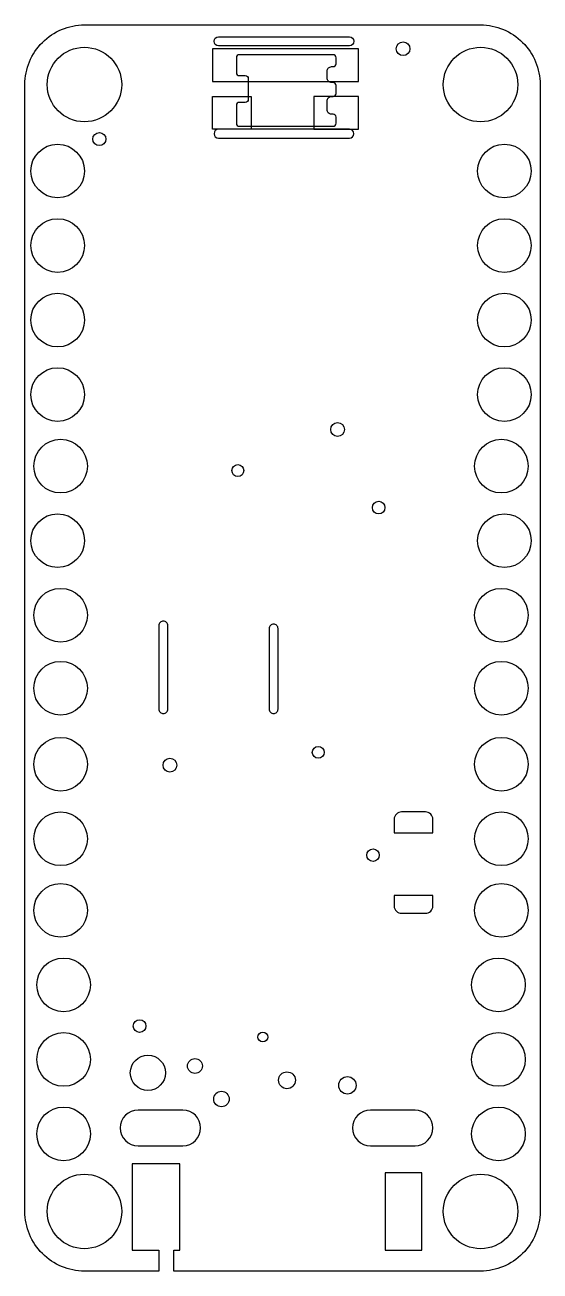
# Model space of a CAD drawing. Header units: millimetres. Extents: x -8.6 to 8.7, y -20.3 to 21.5.
import ezdxf

# ---------------------------------------------------------------- set-up
doc = ezdxf.new("R2010")
doc.units = ezdxf.units.MM
doc.layers.get('0').update_dxf_attribs({"linetype": 'CONTINUOUS'})

msp = doc.modelspace()

# ---------------------------------------------------------------- linework, layer by layer
for points in [[(-4.1, -19.6), (-4.1, -20.3), (-6.6, -20.3, -0.414214), (-8.6, -18.3), (-8.6, 19.5, -0.414214), (-6.6, 21.5), (6.7, 21.5, -0.414214), (8.7, 19.5), (8.7, -18.3, -0.414214), (6.7, -20.3), (-3.6, -20.3), (-3.6, -19.6), (-3.4, -19.6), (-3.4, -16.7), (-5, -16.7), (-5, -19.6)], [(-2.1, 20.8, -1), (-2.1, 21.1), (2.3, 21.1, -1), (2.3, 20.8)], [(-1.4, 18.1), (1.75, 18.1, 0.414214), (1.85, 18.2), (1.85, 18.407, 0.414214), (1.75, 18.507), (1.695, 18.507, -0.414214), (1.545, 18.657), (1.545, 18.949, -0.414214), (1.695, 19.099), (1.75, 19.099, 0.414214), (1.85, 19.199), (1.85, 19.467, 0.414214), (1.75, 19.567), (1.7, 19.567, -0.414214), (1.55, 19.717), (1.55, 19.95, -0.414214), (1.7, 20.1), (1.75, 20.1, 0.414214), (1.85, 20.2), (1.85, 20.4, 0.414214), (1.75, 20.5), (-1.4, 20.5, 0.414214), (-1.5, 20.4), (-1.5, 19.9, 0.414214), (-1.4, 19.8), (-1.2, 19.8, -0.414214), (-1.1, 19.7), (-1.1, 19, -0.414214), (-1.2, 18.9), (-1.4, 18.9, 0.414214), (-1.5, 18.8), (-1.5, 18.2, 0.414214)], [(-2.1, 17.7), (2.3, 17.7, 1), (2.3, 18), (-2.1, 18, 1)], [(-3.8, -1.45), (-3.8, 1.35, 0.414214), (-3.95, 1.5, 0.414214), (-4.1, 1.35), (-4.1, -1.45, 0.414214), (-3.95, -1.6, 0.414214)], [(-0.4, 1.25), (-0.4, -1.45, 0.414214), (-0.25, -1.6, 0.414214), (-0.1, -1.45), (-0.1, 1.25, 0.414214), (-0.25, 1.4, 0.414214)], [(3.8, -5.15), (3.8, -5.6), (5.1, -5.6), (5.1, -5.15, 0.414214), (4.85, -4.9), (4.05, -4.9, 0.414214)], [(3.8, -7.7), (3.8, -8.05, 0.414214), (4.05, -8.3), (4.85, -8.3, 0.414214), (5.1, -8.05), (5.1, -7.7)], [(-4.8, -16.1), (-3.3, -16.1, 1), (-3.3, -14.9), (-4.8, -14.9, 1)], [(3, -16.1), (4.5, -16.1, 1), (4.5, -14.9), (3, -14.9, 1)]]:
    msp.add_lwpolyline(points, format="xyb", close=True)
for points in [[(-2.3, 19.6), (2.6, 19.6), (2.6, 20.7), (-2.3, 20.7)], [(-1, 18), (-2.3, 18), (-2.3, 19.1), (-1, 19.1)], [(1.1, 18), (2.6, 18), (2.6, 19.1), (1.1, 19.1)], [(4.73, -17), (3.5, -17), (3.5, -19.6), (4.73, -19.6)]]:
    msp.add_lwpolyline(points, close=True)
for centre, radius in [((4.1, 20.7), 0.23), ((-6.6, 19.5), 1.25), ((6.7, 19.5), 1.25), ((-6.1, 17.67), 0.22), ((-7.5, 16.6), 0.9), ((7.5, 16.6), 0.9), ((-7.5, 14.1), 0.9), ((7.5, 14.1), 0.9), ((-7.5, 11.6), 0.9), ((7.5, 11.6), 0.9), ((-7.5, 9.1), 0.9), ((7.5, 9.1), 0.9), ((1.9, 7.93), 0.231), ((-7.4, 6.7), 0.9), ((7.4, 6.7), 0.9), ((-1.45, 6.55), 0.2), ((3.28, 5.31), 0.21), ((-7.5, 4.2), 0.9), ((7.5, 4.2), 0.9), ((-7.4, 1.7), 0.9), ((7.4, 1.7), 0.9), ((-7.4, -0.75), 0.9), ((7.4, -0.75), 0.9), ((-7.4, -3.3), 0.9), ((7.4, -3.3), 0.9), ((1.25, -2.9), 0.2), ((-3.73, -3.33), 0.23), ((-7.4, -5.8), 0.9), ((7.4, -5.8), 0.9), ((3.09, -6.35), 0.21), ((-7.4, -8.2), 0.9), ((7.4, -8.2), 0.9), ((-7.3, -10.7), 0.9), ((7.3, -10.7), 0.9), ((-4.75, -12.08), 0.213), ((-7.3, -13.2), 0.9), ((-0.61, -12.45), 0.165), ((7.3, -13.2), 0.9), ((-4.47, -13.65), 0.59), ((-2.89, -13.42), 0.25), ((0.2, -13.9), 0.283), ((2.23, -14.07), 0.292), ((-2, -14.53), 0.26), ((-7.3, -15.7), 0.9), ((7.3, -15.7), 0.9), ((-6.6, -18.3), 1.25), ((6.7, -18.3), 1.25)]:
    msp.add_circle(centre, radius)

doc.saveas('drawing.dxf')
